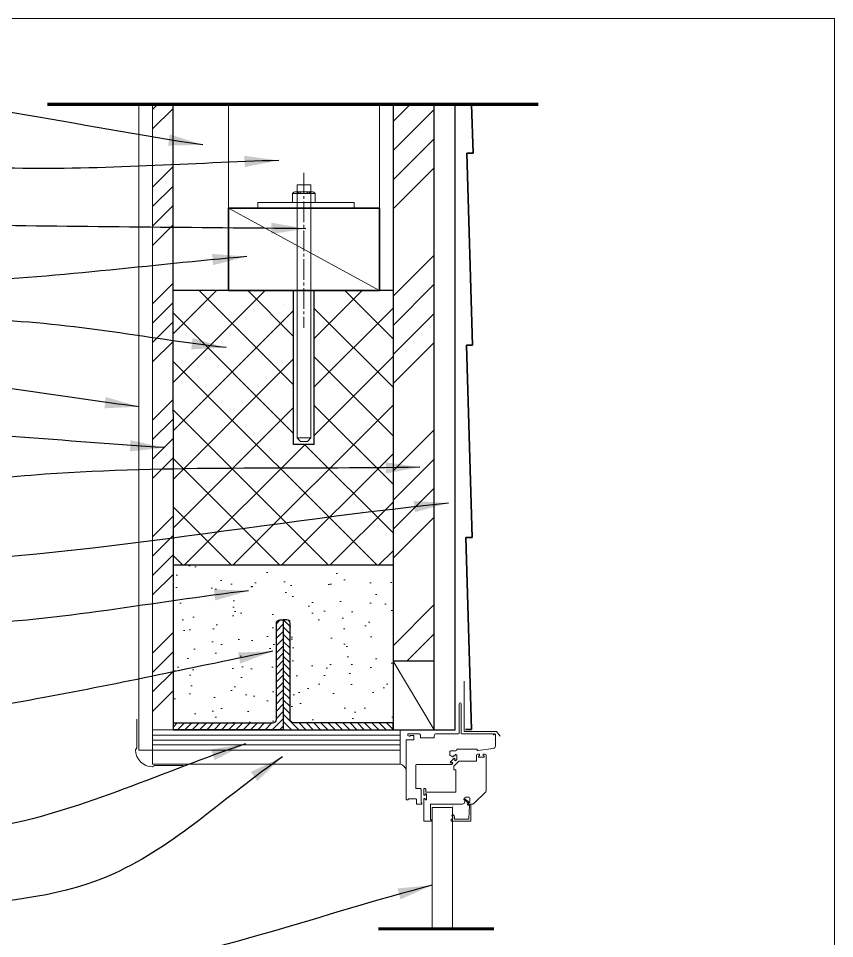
# Model space of a CAD drawing. Header units: inches. Extents: x -3905 to 10892, y 1064 to 9590.
# Drawn here: x 404.86 to 434.58, y 3844.38 to 3877.9 of the extents above; entities that cross this region are included whole.
import ezdxf

# ---------------------------------------------------------------- set-up
doc = ezdxf.new("R2010")
doc.units = ezdxf.units.IN
doc.header["$MEASUREMENT"] = 0
doc.linetypes.add('CENTERLINE', pattern=[1.81, 0.75, -0.0625, 0.03, -0.0625, 0.75, -0.0625, 0.03, -0.0625])
doc.layers.add('SECTIONS', color=70, linetype='Continuous', lineweight=0)
doc.layers.add('VP', color=164, linetype='Continuous', lineweight=0, plot=False)
doc.styles.add('DS-TXT1', font='arial.ttf', dxfattribs={"oblique": 10})
doc.dimstyles.new('DS-Fraction$7', dxfattribs={"dimtxt": 0.125, "dimasz": 0.125, "dimexe": 0.06, "dimexo": 0.06, "dimgap": 0.02, "dimtad": 0, "dimdec": 3, "dimzin": 0, "dimdsep": 46, "dimlunit": 4, "dimtxsty": 'DS-TXT1', "dimblk": 'BOXFILLED', "dimcen": -0.06, "dimclrd": 256, "dimclre": 256, "dimclrt": 256, "dimadec": 0, "dimazin": 0, "dimtfac": 1, "dimtdec": 3, "dimtmove": 1, "dimatfit": 3, "dimfxl": 1, "dimfrac": 2, "dimtolj": 1, "dimtzin": 0, "dimlwd": 0, "dimlwe": -1, "dimarcsym": 0})

# ---------------------------------------------------------------- blocks, each defined once
blk = doc.blocks.new('*U456')
at = {"color": 0, "linetype": 'CENTERLINE', "lineweight": 0}
blk.add_line((0, 1.284), (0, -4.362), dxfattribs=at)
at = {"color": 0, "lineweight": 0}
for p, q in [((-0.25, 0.847), (-0.25, -1.399)), ((0.25, 0.847), (-0.25, 0.847)), ((0.25, 0.847), (0.25, -1.399)), ((0.408, 0.529), (-0.415, 0.529)), ((1.826, 0.205), (-1.677, 0.205)), ((-1.677, 0), (-1.677, 0.205)), ((1.826, 0), (-1.677, 0)), ((-0.25, -1.5), (-0.25, 0)), ((0.25, -1.5), (0.25, 0)), ((1.826, 0), (1.826, 0.205)), ((-0.25, -1.5), (-0.25, -8.375)), ((0.25, -1.5), (0.25, -8.375))]:
    blk.add_line(p, q, dxfattribs=at)
at = {"linetype": 'Continuous', "lineweight": 5}
for p, q in [((-0.75, -3.5), (-0.75, -3.5)), ((-0.25, -8.375), (-0.125, -8.5)), ((-0.188, -8.438), (-0.25, -8.375)), ((-0.25, -8.375), (0.25, -8.375)), ((-0.125, -8.5), (0.125, -8.5))]:
    blk.add_line(p, q, dxfattribs=at)
at = {"linetype": 'Continuous', "lineweight": 0}
blk.add_line((0.125, -8.5), (0.25, -8.375), dxfattribs=at)
at = {"color": 0, "lineweight": 0}
for points in [[(0.408, 0.529), (0.408, 0.205), (-0.415, 0.205), (-0.415, 0.529)], [(-0.303, 0.589), (0.297, 0.589)]]:
    blk.add_lwpolyline(points, dxfattribs=at)
for centre, radius, start, end in [((-0.302, 0.453), 0.136, 34.0045, 145.9955), ((-0.003, 0.273), 0.317, 54.1118, 125.8882), ((0.295, 0.453), 0.136, 34, 146)]:
    blk.add_arc(centre, radius, start, end, dxfattribs=at)
blk = doc.blocks.new('_BoxFilled')
at = {"color": 0, "linetype": 'ByBlock', "lineweight": -2}
blk.add_line((-0.5, 0), (-1, 0), dxfattribs=at)
at = {"color": 0, "linetype": 'ByBlock'}
blk.add_solid([(-0.5, 0.5), (0.5, 0.5), (-0.5, -0.5), (0.5, -0.5)], dxfattribs=at)
blk = doc.blocks.new('CornerMetal')
at = {"layer": 'SECTIONS', "linetype": 'Continuous', "lineweight": 5}
for p, q in [((0.442, 0.183), (0.51, 0.129)), ((0.51, 0.129), (1.549, 0.129)), ((-0.183, -0.442), (-0.129, -0.51)), ((-0.129, -0.51), (-0.129, -1.549))]:
    blk.add_line(p, q, dxfattribs=at)
blk.add_arc((0.442, -0.442), 0.625, 90, 180, dxfattribs=at)

msp = doc.modelspace()

# ---------------------------------------------------------------- hatches: boundary and pattern name
at = {"layer": 'SECTIONS', "linetype": 'Continuous', "lineweight": 5}
h = msp.add_hatch(dxfattribs=at)
h.set_pattern_fill('ANSI34', color=256, scale=4)
h.paths.add_polyline_path([(410.50201, 3874.75503), (409.75201, 3874.75503), (409.75201, 3851.98849), (410.50201, 3851.98849)])
h = msp.add_hatch(dxfattribs=at)
h.set_pattern_fill('ANSI34', color=256, scale=6)
h.paths.add_polyline_path([(420.00592, 3874.75503), (418.50983, 3874.75503), (418.50983, 3867.98849), (418.50983, 3854.48849), (420.00592, 3854.48849)])
h = msp.add_hatch(dxfattribs=at)
h.set_pattern_fill('ANSI37', color=256, scale=10, angle=90)
h.set_pattern_definition([(135, (10.4772, 3.3326), (-0.88388348, -0.88388348), []), (225, (10.4772, 3.3326), (0.88388348, -0.88388348), [])])
h.paths.add_polyline_path([(414.88483, 3867.98849), (412.50983, 3867.98849), (410.50491, 3867.98849), (410.50555, 3857.98849), (418.50592, 3857.98849), (418.50592, 3867.98849), (415.63483, 3867.98849), (415.63483, 3862.38156), (414.88483, 3862.38156)])
h = msp.add_hatch(dxfattribs=at)
h.set_pattern_fill('AR-SAND', color=256, scale=0.75, angle=90)
h.set_pattern_definition([(127.5, (0, 0), (-1.44511783, -0.04724502), [0, -1.14, 0, -1.275, 0, -1.21875]), (97.5, (0, 0), (-2.11660955, 1.3273325), [0, -0.615, 0, -1.0275, 0, -0.39375]), (57.5, (-6e-17, -0.9225), (-0.0042443, 2.3356064), [0, -0.375, 0, -1.35, 0, -1.7625]), (47.5, (-6e-17, -0.9225), (-0.6582567, 2.254595), [0, -0.1875, 0, -0.885, 0, -1.0125])])
h.paths.add_polyline_path([(418.50592, 3857.98849), (410.50551, 3857.98849), (410.50592, 3852.23849), (414.13092, 3852.23849, 0.41421356), (414.25592, 3852.36349), (414.25592, 3855.86349, -0.41421356), (414.38092, 3855.98849), (414.50592, 3855.98849), (414.63092, 3855.98849, -0.41421356), (414.75592, 3855.86349), (414.75592, 3852.36349, 0.41421356), (414.88092, 3852.23849), (418.50592, 3852.23849)])
h = msp.add_hatch(dxfattribs=at)
h.set_pattern_fill('ANSI31', color=256, scale=1.5)
h.set_pattern_definition([(45, (10.47717, 3.33263), (-0.1325825215, 0.1325825215), [])])
h.paths.add_polyline_path([(414.50592, 3855.98849), (414.38092, 3855.98849, 0.41421356), (414.25592, 3855.86349), (414.25592, 3852.36349, -0.41421356), (414.13092, 3852.23849), (410.50592, 3852.23849), (410.50592, 3851.98849), (414.50592, 3851.98849)])
h = msp.add_hatch(dxfattribs=at)
h.set_pattern_fill('ANSI31', color=256, scale=1.5, angle=90)
h.set_pattern_definition([(135, (10.47717, 3.33263), (-0.1325825215, -0.1325825215), [])])
h.paths.add_polyline_path([(414.75592, 3855.86349, 0.41421356), (414.63092, 3855.98849), (414.50592, 3855.98849), (414.50592, 3851.98849), (418.50592, 3851.98849), (418.50592, 3852.23849), (414.88092, 3852.23849, -0.41421356), (414.75592, 3852.36349)])

# ---------------------------------------------------------------- linework, layer by layer
at = {"layer": 'SECTIONS', "linetype": 'Continuous', "lineweight": 70}
msp.add_line((423.79228, 3874.75503), (405.92231, 3874.75503), dxfattribs=at)
at = {"layer": 'SECTIONS', "linetype": 'Continuous', "lineweight": 30}
for p, q in [((410.50592, 3852.23849), (410.50447, 3874.75503)), ((414.88483, 3862.38156), (414.88483, 3867.98849)), ((415.63483, 3862.38156), (415.63483, 3867.98849)), ((415.63483, 3862.38156), (414.88483, 3862.38156))]:
    msp.add_line(p, q, dxfattribs=at)
at = {"layer": 'SECTIONS', "lineweight": 0}
for p, q in [((412.50983, 3867.98849), (412.50983, 3874.75503)), ((418.00983, 3867.98849), (418.00983, 3874.75503)), ((418.50983, 3867.98849), (418.50983, 3874.75503)), ((412.50983, 3870.98849), (418.00983, 3867.98849))]:
    msp.add_line(p, q, dxfattribs=at)
at = {"layer": 'SECTIONS', "lineweight": 30}
for p, q in [((420.75983, 3851.98849), (420.75983, 3874.75503)), ((414.88483, 3867.98849), (410.50201, 3867.98849)), ((418.50201, 3867.98849), (415.63483, 3867.98849)), ((410.50201, 3857.98849), (418.50983, 3857.98849)), ((410.50201, 3851.98849), (418.50983, 3851.98849)), ((418.50983, 3851.98849), (420.75983, 3851.98849))]:
    msp.add_line(p, q, dxfattribs=at)
at = {"layer": 'SECTIONS', "linetype": 'Continuous', "lineweight": 35}
for p, q in [((421.36441, 3874.75503), (421.41616, 3872.98719)), ((421.19302, 3872.98719), (421.39785, 3865.99019)), ((421.41616, 3872.98719), (421.19302, 3872.98719)), ((421.17471, 3865.99019), (421.37954, 3858.99319)), ((421.39785, 3865.99019), (421.17471, 3865.99019)), ((421.1564, 3858.99319), (421.36123, 3851.99618)), ((421.37954, 3858.99319), (421.1564, 3858.99319)), ((421.36123, 3851.99618), (421.13809, 3851.99618))]:
    msp.add_line(p, q, dxfattribs=at)
at = {"layer": 'SECTIONS', "lineweight": 5}
msp.add_line((418.50983, 3867.98849), (418.50983, 3851.98849), dxfattribs=at)
at = {"layer": 'SECTIONS', "linetype": 'Continuous', "lineweight": 5}
for p, q in [((418.50592, 3854.48849), (420.00592, 3851.98849)), ((418.75983, 3851.78565), (409.75201, 3851.78565)), ((418.75983, 3851.61349), (409.75201, 3851.61349)), ((418.75983, 3851.44133), (409.75201, 3851.44133))]:
    msp.add_line(p, q, dxfattribs=at)
at = {"layer": 'SECTIONS', "linetype": 'Continuous', "lineweight": 15}
for p, q in [((421.08765, 3853.75793), (421.08765, 3851.92536)), ((420.25983, 3851.97044), (420.75983, 3851.97044)), ((421.08765, 3851.92536), (422.26935, 3851.92536)), ((422.26935, 3851.92536), (422.3986, 3851.74727)), ((419.70983, 3849.63697), (419.71383, 3849.63697)), ((419.72383, 3849.62697), (419.72383, 3849.45997)), ((419.86883, 3848.70547), (419.86883, 3849.20547)), ((420.68083, 3849.20547), (420.68083, 3849.21547)), ((419.86883, 3848.70547), (419.87883, 3848.70547))]:
    msp.add_line(p, q, dxfattribs=at)
at = {"layer": 'SECTIONS', "linetype": 'Continuous', "lineweight": 60}
msp.add_line((422.16918, 3844.74154), (417.97675, 3844.74154), dxfattribs=at)
at = {"layer": 'SECTIONS', "lineweight": 18}
for points in [[(409.75201, 3874.75503), (409.75201, 3851.23849), (409.25201, 3851.23849), (409.25201, 3874.75503)], [(409.75201, 3851.23849), (418.75983, 3851.23849), (418.75983, 3851.98849), (409.75201, 3851.98849)], [(409.75201, 3851.23849), (418.75983, 3851.23849), (418.75983, 3850.73849), (409.75201, 3850.73849)]]:
    msp.add_lwpolyline(points, close=True, dxfattribs=at)
at = {"layer": 'SECTIONS', "linetype": 'Continuous', "lineweight": 5}
msp.add_lwpolyline([(410.50201, 3851.98849), (409.75201, 3851.98849), (409.75201, 3874.75503), (410.50201, 3874.75503)], close=True, dxfattribs=at)
at = {"layer": 'SECTIONS', "lineweight": 30}
msp.add_lwpolyline([(420.00592, 3851.98849), (420.00592, 3874.75503), (418.50592, 3874.75503), (418.50592, 3851.98849)], dxfattribs=at)
at = {"layer": 'SECTIONS', "linetype": 'Continuous', "lineweight": 35}
msp.add_lwpolyline([(412.50983, 3867.98849), (418.00983, 3867.98849), (418.00983, 3870.98849), (412.50983, 3870.98849)], close=True, dxfattribs=at)
at = {"layer": 'SECTIONS', "lineweight": 30}
for points in [[(410.50592, 3852.23849), (414.13092, 3852.23849, 0.41421356), (414.25592, 3852.36349), (414.25592, 3855.86349, -0.41421356), (414.38092, 3855.98849), (414.50592, 3855.98849), (414.50592, 3851.98849), (410.50592, 3851.98849)], [(418.50592, 3852.23849), (414.88092, 3852.23849, -0.41421356), (414.75592, 3852.36349), (414.75592, 3855.86349, 0.41421356), (414.63092, 3855.98849), (414.50592, 3855.98849), (414.50592, 3851.98849), (418.50592, 3851.98849)]]:
    msp.add_lwpolyline(points, format="xyb", close=True, dxfattribs=at)
at = {"layer": 'SECTIONS', "linetype": 'Continuous', "lineweight": 25}
msp.add_lwpolyline([(418.50592, 3851.98849), (420.00592, 3851.98849), (420.00592, 3854.48849), (418.50592, 3854.48849)], close=True, dxfattribs=at)
at = {"layer": 'SECTIONS', "linetype": 'Continuous', "lineweight": 15}
for points in [[(420.82043, 3850.90108), (420.77471, 3850.85536), (420.73936, 3850.89071), (420.76941, 3850.92076), (420.73405, 3850.95612), (420.58556, 3850.80763), (420.62092, 3850.77227), (420.65097, 3850.80232), (420.68632, 3850.76697), (420.64122, 3850.72186, -0.19891237), (420.63061, 3850.71747), (419.35983, 3850.71747, 0.41421356), (419.32983, 3850.68747), (419.32983, 3849.87347, 0.41421356), (419.35983, 3849.84347), (419.50983, 3849.84347, -0.41421356), (419.52483, 3849.82847), (419.52483, 3849.34547, 0.41421356), (419.53983, 3849.33047, -0.41421356), (419.55483, 3849.31547), (419.55483, 3849.29547, -0.41421356), (419.53983, 3849.28047), (419.36983, 3849.28047, -0.41421356), (419.35483, 3849.29547), (419.35483, 3849.45347, 0.41421356), (419.33983, 3849.46847), (419.08104, 3849.46847, 0.19891237), (419.07043, 3849.46408), (419.03922, 3849.43286, -0.19891237), (419.02861, 3849.42847), (418.99483, 3849.42847, -0.41421356), (418.97983, 3849.44347), (418.97983, 3851.60347, -0.41421356), (418.99483, 3851.61847), (419.24483, 3851.61847, 0.41421356), (419.25983, 3851.63347), (419.25983, 3851.76347, 0.41421356), (419.24483, 3851.77847), (419.13683, 3851.77847, 0.41421356), (419.12183, 3851.76347), (419.12183, 3851.74847), (419.09679, 3851.74847), (419.04483, 3851.77847), (419.04483, 3851.82847, -0.41421356), (419.05983, 3851.84347), (419.32483, 3851.84347), (419.42483, 3851.84347, -0.41421356), (419.50483, 3851.76347), (419.50483, 3851.70847, 0.41421356), (419.51983, 3851.69347), (419.98983, 3851.69347, 0.41421356), (420.00483, 3851.70847), (420.00483, 3851.76347, -0.41421356), (420.08483, 3851.84347), (420.88483, 3851.84347, 0.41421356), (420.91483, 3851.87347), (420.91483, 3852.93597, -1), (420.97983, 3852.93597), (420.97983, 3851.87347, 0.41421356), (421.00983, 3851.84347), (422.14983, 3851.84347, -0.41421356), (422.16483, 3851.82847), (422.16483, 3851.79847), (422.16983, 3851.79847), (422.19043, 3851.81908, 0.19891237), (422.19483, 3851.82968), (422.19483, 3851.83847, -0.41421356), (422.19983, 3851.84347, -0.41421356), (422.22983, 3851.81347), (422.22983, 3851.6367, -0.18267581), (422.22608, 3851.62678, 0.37796447), (422.22608, 3851.62016, -0.18267581), (422.22983, 3851.61024), (422.22983, 3851.39336, -0.37388468), (422.15666, 3851.30919), (421.59656, 3851.23047), (421.57983, 3851.23047, -0.41421356), (421.56483, 3851.24547), (421.56483, 3851.26547, 0.41421356), (421.54983, 3851.28047), (420.83983, 3851.28047, 0.41421356), (420.82483, 3851.26547), (420.82483, 3851.25047, -0.41421356), (420.79483, 3851.22047), (420.60483, 3851.22047, 0.41421356), (420.57483, 3851.19047), (420.57483, 3851.06547, 0.39299668), (420.60264, 3851.03555, -0.19297871), (420.66282, 3851.00616, 0.42897115), (420.68456, 3851.00562), (420.71002, 3851.03108, -0.19891237), (420.72062, 3851.03547), (420.74983, 3851.03547, 0.41421356), (420.76483, 3851.05047), (420.76483, 3851.07047, -0.41421356), (420.77983, 3851.08547), (420.79483, 3851.08547, -0.41421356), (420.82483, 3851.05547), (420.82483, 3850.91168)], [(419.87883, 3848.70547, -0.41421356), (419.89383, 3848.69047), (419.89383, 3848.67047, -0.41421356), (419.87883, 3848.65547), (419.63883, 3848.65547, -0.41421356), (419.62383, 3848.67047), (419.62383, 3849.48097), (419.67383, 3849.48097), (419.67383, 3849.43847), (419.72383, 3849.43847), (419.72383, 3849.64847), (419.67383, 3849.64847), (419.67383, 3849.60597), (419.62383, 3849.60597), (419.62383, 3849.82847, -0.41421356), (419.63883, 3849.84347), (419.67883, 3849.84347, -0.41421356), (419.69383, 3849.82847), (419.69383, 3849.73347, 0.41421356), (419.70883, 3849.71847), (420.77483, 3849.71847, 0.41421356), (420.78983, 3849.73347), (420.78983, 3850.51547, 0.41421356), (420.77483, 3850.53047), (420.72883, 3850.53047, -0.41421356), (420.71383, 3850.54547), (420.71383, 3850.64626, -0.19891237), (420.71822, 3850.65686), (420.89943, 3850.83808, -0.19891237), (420.91004, 3850.84247), (421.52883, 3850.84247, 0.41421356), (421.54383, 3850.85747), (421.54383, 3851.06247, -0.41421356), (421.57383, 3851.09247), (421.65633, 3851.09247), (421.65633, 3851.04247), (421.61383, 3851.04247), (421.61383, 3850.99247), (421.82383, 3850.99247), (421.82383, 3851.04247), (421.78133, 3851.04247), (421.78133, 3851.09247), (421.86383, 3851.09247, -0.41421356), (421.89383, 3851.06247), (421.89383, 3849.77032, -0.19891237), (421.87625, 3849.7279), (421.4464, 3849.29804, -0.19891237), (421.40397, 3849.28047), (421.27883, 3849.28047, -1), (421.27883, 3849.34047), (421.28383, 3849.34047, 0.41421356), (421.29883, 3849.35547), (421.29883, 3849.50047, 0.41421356), (421.26883, 3849.53047), (421.14383, 3849.53047, 0.41421356), (421.11383, 3849.50047), (421.11383, 3849.36547, -0.41421356), (421.02883, 3849.28047), (419.88383, 3849.28047, 0.41421356), (419.86883, 3849.26547), (419.86883, 3848.70547), (419.93133, 3848.70547)]]:
    msp.add_lwpolyline(points, format="xyb", dxfattribs=at)
msp.add_lwpolyline([(421.11044, 3849.46995), (421.2562, 3849.37163), (421.24314, 3849.35491), (421.25228, 3849.28047), (421.33288, 3849.28047), (421.33288, 3848.66547, -0.41421356), (421.32288, 3848.65547), (420.63288, 3848.65547, -0.41421356), (420.62288, 3848.66547), (420.62288, 3848.71616, -0.37424209), (420.63151, 3848.72607, 0.67189688), (420.66005, 3848.83822, -1), (420.69572, 3848.88646, -0.34852429), (420.73536, 3848.73943, 0.53924674), (420.74454, 3848.72547), (421.2486, 3848.72547, 0.40007691), (421.26358, 3848.73974), (421.28712, 3849.22474, 0.42849295), (421.27214, 3849.24047), (421.24344, 3849.24047, -0.37886611), (421.21366, 3849.26681), (421.20308, 3849.35299, 0.21712128), (421.19658, 3849.3636), (421.08807, 3849.43678, -1)], format="xyb", close=True, dxfattribs=at)
msp.add_lwpolyline([(420.67433, 3844.74154), (420.67433, 3849.15122), (419.93133, 3849.15122), (419.93133, 3844.74154)], dxfattribs=at)
at = {"layer": 'SECTIONS', "lineweight": 18}
msp.add_arc((418.65861, 3850.41487), 0.33908, 18.679246, 72.631778, dxfattribs=at)
at = {"layer": 'SECTIONS', "linetype": 'Continuous', "lineweight": 15}
for centre, radius, start, end in [((420.80983, 3850.91168), 0.015, 315, 0), ((419.71383, 3849.62697), 0.01, 0, 90)]:
    msp.add_arc(centre, radius, start, end, dxfattribs=at)
at = {"layer": 'VP', "linetype": 'Continuous', "lineweight": 5}
msp.add_lwpolyline([(375.14819, 3877.89616), (434.57992, 3877.89616), (434.57992, 3824.97024), (375.14819, 3824.97024)], close=True, dxfattribs=at)

# ---------------------------------------------------------------- block references
at = {"layer": 'SECTIONS', "linetype": 'Continuous', "lineweight": 5}
msp.add_blockref('*U456', (415.25983, 3870.98849), dxfattribs=at)
at = {"layer": 'SECTIONS', "linetype": 'Continuous', "lineweight": 5, "xscale": -1, "rotation": 180}
msp.add_blockref('CornerMetal', (409.31007, 3850.81919), dxfattribs=at)

# ---------------------------------------------------------------- leaders
at = {"layer": 'SECTIONS', "linetype": 'Continuous', "lineweight": 5, "path_type": 1, "annotation_type": 0, "has_hookline": 1, "hookline_direction": 1}
for points, text_width in [([(411.57968, 3873.28928), (397.86728, 3875.26638), (391.89905, 3875.27428)], 4.9321), ([(414.34512, 3872.72362), (404.72344, 3872.43733), (394.46856, 3873.13835)], 8.97631), ([(415.32426, 3870.23511), (403.24216, 3870.36832), (394.10684, 3870.57513)], 16.45415), ([(413.17761, 3869.22208), (402.547, 3868.29065), (392.94632, 3868.25708)], 9.83387), ([(412.42338, 3865.90637), (403.58075, 3866.90589), (392.86168, 3865.76584)], 11.9067), ([(409.26049, 3863.75361), (401.16838, 3864.71021), (392.52313, 3864.1613)], 8.68402), ([(410.18295, 3862.26118), (399.34856, 3862.85233), (392.35382, 3862.34564)], 11.63017), ([(419.48228, 3861.54989), (405.8388, 3861.29062), (397.76606, 3860.46963)], 19.62093), ([(420.52428, 3860.24233), (398.69468, 3857.9954), (397.22204, 3857.9954)], 9.00952), ([(413.24652, 3857.04798), (402.91357, 3855.81943), (396.94401, 3855.81943)], 18.6214), ([(414.12639, 3854.84699), (405.80009, 3853.15958), (396.80642, 3851.69293)], 19.17674), ([(413.129, 3851.47218), (404.23889, 3848.48678), (396.56306, 3847.82866)], 6.20406), ([(414.47332, 3850.99624), (408.35868, 3846.75612), (396.2018, 3845.30044)], 6.87579), ([(419.93133, 3846.32516), (407.98852, 3843.20502), (396.20386, 3842.59622)], 18.18207)]:
    msp.add_leader(points, dimstyle='DS-Fraction$7', override={"dimscale": 10, "dimgap": 0.02, "dimtad": 0}, dxfattribs=dict(at, text_width=text_width))

doc.saveas('drawing.dxf')
